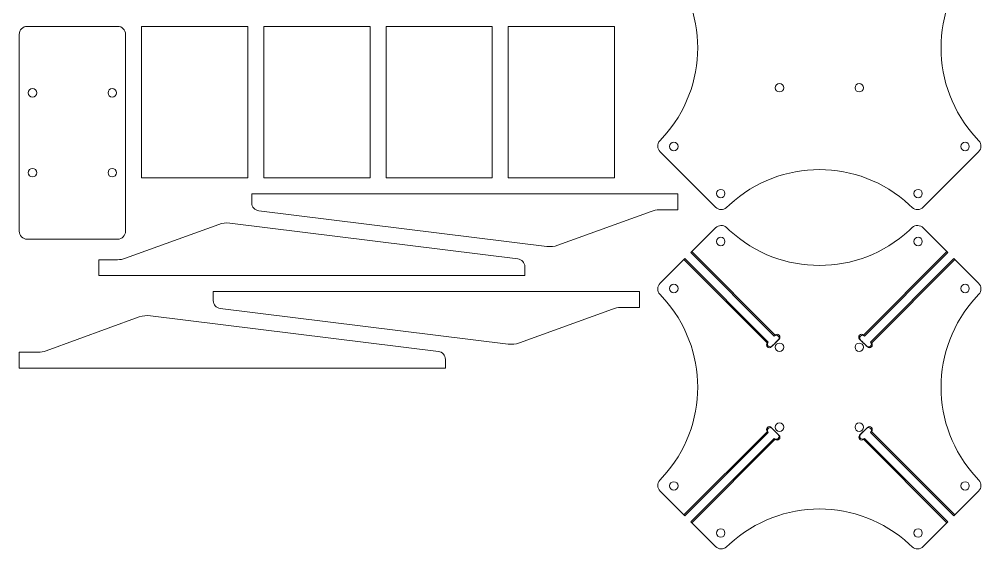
# Model space of a CAD drawing. Header units: millimetres. Extents: x -195 to 168, y -176 to 195.
# Drawn here: x -195 to 167.2, y -176.5 to 22.9 of the extents above; entities that cross this region are included whole.
import ezdxf

# ---------------------------------------------------------------- set-up
doc = ezdxf.new("R2010")
doc.units = ezdxf.units.MM
doc.header["$MEASUREMENT"] = 0
for name, color, linetype in [('3mm', 7, 'Continuous'), ('4mm', 7, 'Continuous'), ('inner', 7, 'Continuous'), ('outer', 7, 'Continuous')]:
    doc.layers.add(name, color=color, linetype=linetype)

msp = doc.modelspace()

# ---------------------------------------------------------------- linework, layer by layer
at = {"layer": '3mm', "color": 250, "lineweight": 9}
msp.add_open_spline([(165.9823, -76.3), (165.9823, -76.3), (156.6966, -67.0143), (156.6966, -67.0143), (156.6966, -67.0143), (156.6966, -67.0143), (125.3012, -98.4098), (125.3012, -98.4098), (125.3012, -98.4098), (125.3012, -98.4098), (125.311, -98.4196), (125.311, -98.4196), (125.311, -98.4196), (125.7211, -98.8296), (125.7211, -99.4945), (125.311, -99.9045), (125.311, -99.9045), (124.901, -100.3145), (124.2365, -100.3145), (123.8264, -99.9047), (123.8264, -99.9047), (123.8264, -99.9047), (123.8261, -99.9045), (123.8261, -99.9045), (123.8261, -99.9045), (123.8261, -99.9045), (123.8162, -99.8948), (123.8162, -99.8948), (123.8162, -99.8948), (123.0619, -99.1405), (122.3077, -98.3863), (121.5534, -97.632), (121.5534, -97.632), (121.5534, -97.632), (121.5529, -97.6315), (121.5529, -97.6315), (121.5529, -97.6315), (121.5529, -97.6315), (121.5435, -97.6218), (121.5435, -97.6218), (121.5435, -97.6218), (121.143, -97.2111), (121.1461, -96.5535), (121.5529, -96.1466), (121.5529, -96.1466), (121.963, -95.7365), (122.6278, -95.7365), (123.0379, -96.1466), (123.0379, -96.1466), (123.0379, -96.1466), (123.0384, -96.1471), (123.0384, -96.1471), (123.0384, -96.1471), (123.0384, -96.1471), (154.4339, -64.7516), (154.4339, -64.7516), (154.4339, -64.7516), (154.4339, -64.7516), (145.1482, -55.4659), (145.1482, -55.4659), (145.1482, -55.4659), (144.0118, -54.3294), (142.1825, -54.2903), (140.9984, -55.3771), (140.9984, -55.3771), (140.9984, -55.3771), (139.8769, -56.4064), (139.8769, -56.4064), (139.8769, -56.4064), (120.6943, -74.0122), (91.4411, -74.0122), (72.2585, -56.4062), (72.2585, -56.4062), (72.2585, -56.4062), (71.1371, -55.377), (71.1371, -55.377), (71.1371, -55.377), (69.953, -54.2902), (68.1238, -54.3294), (66.9874, -55.4659), (66.9874, -55.4659), (66.9874, -55.4659), (57.7017, -64.7516), (57.7017, -64.7516), (57.7017, -64.7516), (57.7017, -64.7516), (89.0977, -96.1475), (89.0977, -96.1475), (89.0977, -96.1475), (89.0977, -96.1475), (89.108, -96.1372), (89.108, -96.1372), (89.108, -96.1372), (89.518, -95.7271), (90.1829, -95.7271), (90.5929, -96.1372), (90.5929, -96.1372), (91.003, -96.5472), (91.003, -97.2121), (90.5929, -97.6221), (90.5929, -97.6221), (90.5929, -97.6221), (88.3199, -99.8953), (88.3199, -99.8953), (88.3199, -99.8953), (87.9099, -100.3052), (87.245, -100.3053), (86.835, -99.8953), (86.835, -99.8953), (86.4249, -99.4852), (86.4249, -98.8204), (86.835, -98.4103), (86.835, -98.4103), (86.835, -98.4103), (55.439, -67.0143), (55.439, -67.0143), (55.439, -67.0143), (55.439, -67.0143), (46.1533, -76.3), (46.1533, -76.3), (46.1533, -76.3), (45.0168, -77.4364), (44.9777, -79.2657), (46.0645, -80.4498), (46.0645, -80.4498), (46.0645, -80.4498), (47.0938, -81.5713), (47.0938, -81.5713), (47.0938, -81.5713), (64.6996, -100.7539), (64.6996, -130.0071), (47.0936, -149.1897), (47.0936, -149.1897), (47.0936, -149.1897), (46.0644, -150.3111), (46.0644, -150.3111), (46.0644, -150.3111), (44.9776, -151.4952), (45.0168, -153.3244), (46.1533, -154.4608), (46.1533, -154.4608), (46.1533, -154.4608), (55.439, -163.7465), (55.439, -163.7465), (55.439, -163.7465), (55.439, -163.7465), (86.8345, -132.351), (86.8345, -132.351), (86.8345, -132.351), (86.8345, -132.351), (86.834, -132.3505), (86.834, -132.3505), (86.834, -132.3505), (86.4239, -131.9404), (86.4239, -131.2756), (86.834, -130.8655), (86.834, -130.8655), (87.2409, -130.4587), (87.8985, -130.4556), (88.3092, -130.8561), (88.3092, -130.8561), (88.3092, -130.8561), (88.3189, -130.8655), (88.3189, -130.8655), (88.3189, -130.8655), (88.3189, -130.8655), (88.3194, -130.866), (88.3194, -130.866), (88.3194, -130.866), (88.3194, -130.866), (90.5921, -133.1385), (90.5921, -133.1385), (90.5921, -133.1385), (91.002, -133.5485), (91.0021, -134.2134), (90.5921, -134.6235), (90.5921, -134.6235), (90.182, -135.0335), (89.5172, -135.0335), (89.1071, -134.6235), (89.1071, -134.6235), (89.1071, -134.6235), (89.0973, -134.6136), (89.0973, -134.6136), (89.0973, -134.6136), (89.0973, -134.6136), (57.7017, -166.0092), (57.7017, -166.0092), (57.7017, -166.0092), (57.7017, -166.0092), (66.9874, -175.2949), (66.9874, -175.2949), (66.9874, -175.2949), (68.1238, -176.4314), (69.9531, -176.4705), (71.1372, -175.3837), (71.1372, -175.3837), (71.1372, -175.3837), (72.2587, -174.3544), (72.2587, -174.3544), (72.2587, -174.3544), (91.4413, -156.7486), (120.6945, -156.7486), (139.8771, -174.3546), (139.8771, -174.3546), (139.8771, -174.3546), (140.9985, -175.3838), (140.9985, -175.3838), (140.9985, -175.3838), (142.1826, -176.4706), (144.0118, -176.4314), (145.1482, -175.2949), (145.1482, -175.2949), (145.1482, -175.2949), (154.4339, -166.0092), (154.4339, -166.0092), (154.4339, -166.0092), (154.4339, -166.0092), (123.0374, -134.6128), (123.0374, -134.6128), (123.0374, -134.6128), (122.6275, -135.0228), (121.9626, -135.0228), (121.5525, -134.6128), (121.5525, -134.6128), (121.1425, -134.2027), (121.1425, -133.5379), (121.5525, -133.1279), (121.5525, -133.1279), (121.5525, -133.1279), (123.8255, -130.8547), (123.8255, -130.8547), (123.8255, -130.8547), (124.2356, -130.4447), (124.9004, -130.4447), (125.3104, -130.8547), (125.3104, -130.8547), (125.7205, -131.2648), (125.7205, -131.9296), (125.3104, -132.3396), (125.3104, -132.3396), (125.3104, -132.3396), (125.3001, -132.35), (125.3001, -132.35), (125.3001, -132.35), (125.3001, -132.35), (156.6966, -163.7465), (156.6966, -163.7465), (156.6966, -163.7465), (156.6966, -163.7465), (165.9823, -154.4608), (165.9823, -154.4608), (165.9823, -154.4608), (167.1188, -153.3244), (167.1579, -151.4951), (166.0711, -150.311), (166.0711, -150.311), (166.0711, -150.311), (165.0418, -149.1895), (165.0418, -149.1895), (165.0418, -149.1895), (147.436, -130.0069), (147.436, -100.7537), (165.042, -81.5711), (165.042, -81.5711), (165.042, -81.5711), (166.0712, -80.4497), (166.0712, -80.4497), (166.0712, -80.4497), (167.158, -79.2656), (167.1188, -77.4364), (165.9823, -76.3)], degree=3, knots=[0, 0, 0, 0, 0.01449275, 0.01449275, 0.01449275, 0.01449275, 0.02898551, 0.02898551, 0.02898551, 0.02898551, 0.04347826, 0.04347826, 0.04347826, 0.04347826, 0.05797101, 0.05797101, 0.05797101, 0.05797101, 0.07246377, 0.07246377, 0.07246377, 0.07246377, 0.08695652, 0.08695652, 0.08695652, 0.08695652, 0.10144928, 0.10144928, 0.10144928, 0.10144928, 0.11594203, 0.11594203, 0.11594203, 0.11594203, 0.13043478, 0.13043478, 0.13043478, 0.13043478, 0.14492754, 0.14492754, 0.14492754, 0.14492754, 0.15942029, 0.15942029, 0.15942029, 0.15942029, 0.17391304, 0.17391304, 0.17391304, 0.17391304, 0.1884058, 0.1884058, 0.1884058, 0.1884058, 0.20289855, 0.20289855, 0.20289855, 0.20289855, 0.2173913, 0.2173913, 0.2173913, 0.2173913, 0.23188406, 0.23188406, 0.23188406, 0.23188406, 0.24637681, 0.24637681, 0.24637681, 0.24637681, 0.26086957, 0.26086957, 0.26086957, 0.26086957, 0.27536232, 0.27536232, 0.27536232, 0.27536232, 0.28985507, 0.28985507, 0.28985507, 0.28985507, 0.30434783, 0.30434783, 0.30434783, 0.30434783, 0.31884058, 0.31884058, 0.31884058, 0.31884058, 0.33333333, 0.33333333, 0.33333333, 0.33333333, 0.34782609, 0.34782609, 0.34782609, 0.34782609, 0.36231884, 0.36231884, 0.36231884, 0.36231884, 0.37681159, 0.37681159, 0.37681159, 0.37681159, 0.39130435, 0.39130435, 0.39130435, 0.39130435, 0.4057971, 0.4057971, 0.4057971, 0.4057971, 0.42028986, 0.42028986, 0.42028986, 0.42028986, 0.43478261, 0.43478261, 0.43478261, 0.43478261, 0.44927536, 0.44927536, 0.44927536, 0.44927536, 0.46376812, 0.46376812, 0.46376812, 0.46376812, 0.47826087, 0.47826087, 0.47826087, 0.47826087, 0.49275362, 0.49275362, 0.49275362, 0.49275362, 0.50724638, 0.50724638, 0.50724638, 0.50724638, 0.52173913, 0.52173913, 0.52173913, 0.52173913, 0.53623188, 0.53623188, 0.53623188, 0.53623188, 0.55072464, 0.55072464, 0.55072464, 0.55072464, 0.56521739, 0.56521739, 0.56521739, 0.56521739, 0.57971014, 0.57971014, 0.57971014, 0.57971014, 0.5942029, 0.5942029, 0.5942029, 0.5942029, 0.60869565, 0.60869565, 0.60869565, 0.60869565, 0.62318841, 0.62318841, 0.62318841, 0.62318841, 0.63768116, 0.63768116, 0.63768116, 0.63768116, 0.65217391, 0.65217391, 0.65217391, 0.65217391, 0.66666667, 0.66666667, 0.66666667, 0.66666667, 0.68115942, 0.68115942, 0.68115942, 0.68115942, 0.69565217, 0.69565217, 0.69565217, 0.69565217, 0.71014493, 0.71014493, 0.71014493, 0.71014493, 0.72463768, 0.72463768, 0.72463768, 0.72463768, 0.73913043, 0.73913043, 0.73913043, 0.73913043, 0.75362319, 0.75362319, 0.75362319, 0.75362319, 0.76811594, 0.76811594, 0.76811594, 0.76811594, 0.7826087, 0.7826087, 0.7826087, 0.7826087, 0.79710145, 0.79710145, 0.79710145, 0.79710145, 0.8115942, 0.8115942, 0.8115942, 0.8115942, 0.82608696, 0.82608696, 0.82608696, 0.82608696, 0.84057971, 0.84057971, 0.84057971, 0.84057971, 0.85507246, 0.85507246, 0.85507246, 0.85507246, 0.86956522, 0.86956522, 0.86956522, 0.86956522, 0.88405797, 0.88405797, 0.88405797, 0.88405797, 0.89855072, 0.89855072, 0.89855072, 0.89855072, 0.91304348, 0.91304348, 0.91304348, 0.91304348, 0.92753623, 0.92753623, 0.92753623, 0.92753623, 0.94202899, 0.94202899, 0.94202899, 0.94202899, 0.95652174, 0.95652174, 0.95652174, 0.95652174, 0.97101449, 0.97101449, 0.97101449, 0.97101449, 1, 1, 1, 1], dxfattribs=at)
at = {"layer": '4mm', "color": 250, "lineweight": 9}
msp.add_open_spline([(165.9823, -76.3), (165.9823, -76.3), (157.0502, -67.3678), (157.0502, -67.3678), (157.0502, -67.3678), (157.0502, -67.3678), (125.6544, -98.7637), (125.6544, -98.7637), (125.6544, -98.7637), (126.0542, -99.1745), (126.0508, -99.8315), (125.6442, -100.2381), (125.6442, -100.2381), (125.2341, -100.6482), (124.5693, -100.6482), (124.1593, -100.2381), (124.1593, -100.2381), (124.1593, -100.2381), (124.153, -100.2317), (124.153, -100.2317), (124.153, -100.2317), (124.153, -100.2317), (121.1998, -97.2785), (121.1998, -97.2785), (121.1998, -97.2785), (121.1998, -97.2785), (121.1999, -97.2785), (121.1999, -97.2785), (121.1999, -97.2785), (121.1999, -97.2785), (121.1894, -97.2683), (121.1894, -97.2683), (121.1894, -97.2683), (120.7794, -96.8582), (120.7794, -96.1934), (121.1894, -95.7834), (121.1894, -95.7834), (121.5995, -95.3733), (122.2643, -95.3733), (122.6743, -95.7834), (122.6743, -95.7834), (122.6743, -95.7834), (122.6845, -95.7938), (122.6845, -95.7938), (122.6845, -95.7938), (122.6845, -95.7938), (122.6846, -95.7938), (122.6846, -95.7938), (122.6846, -95.7938), (122.6846, -95.7938), (154.0804, -64.398), (154.0804, -64.398), (154.0804, -64.398), (154.0804, -64.398), (145.1482, -55.4659), (145.1482, -55.4659), (145.1482, -55.4659), (144.0118, -54.3294), (142.1825, -54.2903), (140.9984, -55.3771), (140.9984, -55.3771), (140.9984, -55.3771), (139.8769, -56.4064), (139.8769, -56.4064), (139.8769, -56.4064), (120.6943, -74.0122), (91.4411, -74.0122), (72.2585, -56.4062), (72.2585, -56.4062), (72.2585, -56.4062), (71.1371, -55.377), (71.1371, -55.377), (71.1371, -55.377), (69.953, -54.2902), (68.1238, -54.3294), (66.9874, -55.4659), (66.9874, -55.4659), (66.9874, -55.4659), (58.0552, -64.398), (58.0552, -64.398), (58.0552, -64.398), (58.0552, -64.398), (89.4508, -95.7935), (89.4508, -95.7935), (89.4508, -95.7935), (89.8608, -95.3835), (90.5257, -95.3835), (90.9357, -95.7935), (90.9357, -95.7935), (91.3458, -96.2036), (91.3458, -96.8684), (90.9357, -97.2785), (90.9357, -97.2785), (89.9458, -98.2684), (88.9558, -99.2584), (87.9659, -100.2483), (87.9659, -100.2483), (87.5558, -100.6584), (86.891, -100.6584), (86.4809, -100.2483), (86.4809, -100.2483), (86.0709, -99.8383), (86.0709, -99.1734), (86.4809, -98.7634), (86.4809, -98.7634), (86.4809, -98.7634), (55.0854, -67.3678), (55.0854, -67.3678), (55.0854, -67.3678), (55.0854, -67.3678), (46.1533, -76.3), (46.1533, -76.3), (46.1533, -76.3), (45.0168, -77.4364), (44.9777, -79.2657), (46.0645, -80.4498), (46.0645, -80.4498), (46.0645, -80.4498), (47.0938, -81.5713), (47.0938, -81.5713), (47.0938, -81.5713), (64.6996, -100.7539), (64.6996, -130.0071), (47.0936, -149.1897), (47.0936, -149.1897), (47.0936, -149.1897), (46.0644, -150.3111), (46.0644, -150.3111), (46.0644, -150.3111), (44.9776, -151.4952), (45.0168, -153.3244), (46.1533, -154.4608), (46.1533, -154.4608), (46.1533, -154.4608), (55.0854, -163.393), (55.0854, -163.393), (55.0854, -163.393), (55.0854, -163.393), (86.4809, -131.9974), (86.4809, -131.9974), (86.4809, -131.9974), (86.0709, -131.5874), (86.0709, -130.9225), (86.4809, -130.5125), (86.4809, -130.5125), (86.891, -130.1024), (87.5558, -130.1024), (87.9659, -130.5125), (87.9659, -130.5125), (88.9558, -131.5024), (89.9458, -132.4924), (90.9357, -133.4823), (90.9357, -133.4823), (91.3458, -133.8924), (91.3458, -134.5572), (90.9357, -134.9673), (90.9357, -134.9673), (90.5257, -135.3773), (89.8608, -135.3773), (89.4508, -134.9673), (89.4508, -134.9673), (89.4508, -134.9673), (58.0552, -166.3628), (58.0552, -166.3628), (58.0552, -166.3628), (58.0552, -166.3628), (66.9874, -175.2949), (66.9874, -175.2949), (66.9874, -175.2949), (68.1238, -176.4314), (69.9531, -176.4705), (71.1372, -175.3837), (71.1372, -175.3837), (71.1372, -175.3837), (72.2587, -174.3544), (72.2587, -174.3544), (72.2587, -174.3544), (91.4413, -156.7486), (120.6945, -156.7486), (139.8771, -174.3546), (139.8771, -174.3546), (139.8771, -174.3546), (140.9985, -175.3838), (140.9985, -175.3838), (140.9985, -175.3838), (142.1826, -176.4706), (144.0118, -176.4314), (145.1482, -175.2949), (145.1482, -175.2949), (145.1482, -175.2949), (154.0804, -166.3628), (154.0804, -166.3628), (154.0804, -166.3628), (154.0804, -166.3628), (122.6837, -134.9662), (122.6837, -134.9662), (122.6837, -134.9662), (122.2731, -135.3699), (121.6132, -135.3678), (121.2053, -134.9599), (121.2053, -134.9599), (120.7952, -134.5499), (120.7952, -133.885), (121.2053, -133.475), (121.2053, -133.475), (121.2053, -133.475), (121.2157, -133.4648), (121.2157, -133.4648), (121.2157, -133.4648), (121.2157, -133.4648), (121.2157, -133.4647), (121.2157, -133.4647), (121.2157, -133.4647), (121.2157, -133.4647), (124.1688, -130.5116), (124.1688, -130.5116), (124.1688, -130.5116), (124.1688, -130.5116), (124.1751, -130.5051), (124.1751, -130.5051), (124.1751, -130.5051), (124.5852, -130.0951), (125.25, -130.0951), (125.66, -130.5051), (125.66, -130.5051), (126.0701, -130.9152), (126.0701, -131.58), (125.66, -131.9901), (125.66, -131.9901), (125.66, -131.9901), (125.6536, -131.9963), (125.6536, -131.9963), (125.6536, -131.9963), (125.6536, -131.9963), (157.0502, -163.393), (157.0502, -163.393), (157.0502, -163.393), (157.0502, -163.393), (165.9823, -154.4608), (165.9823, -154.4608), (165.9823, -154.4608), (167.1188, -153.3244), (167.1579, -151.4951), (166.0711, -150.311), (166.0711, -150.311), (166.0711, -150.311), (165.0418, -149.1895), (165.0418, -149.1895), (165.0418, -149.1895), (147.436, -130.0069), (147.436, -100.7537), (165.042, -81.5711), (165.042, -81.5711), (165.042, -81.5711), (166.0712, -80.4497), (166.0712, -80.4497), (166.0712, -80.4497), (167.158, -79.2656), (167.1188, -77.4364), (165.9823, -76.3)], degree=3, knots=[0, 0, 0, 0, 0.01515152, 0.01515152, 0.01515152, 0.01515152, 0.03030303, 0.03030303, 0.03030303, 0.03030303, 0.04545455, 0.04545455, 0.04545455, 0.04545455, 0.06060606, 0.06060606, 0.06060606, 0.06060606, 0.07575758, 0.07575758, 0.07575758, 0.07575758, 0.09090909, 0.09090909, 0.09090909, 0.09090909, 0.10606061, 0.10606061, 0.10606061, 0.10606061, 0.12121212, 0.12121212, 0.12121212, 0.12121212, 0.13636364, 0.13636364, 0.13636364, 0.13636364, 0.15151515, 0.15151515, 0.15151515, 0.15151515, 0.16666667, 0.16666667, 0.16666667, 0.16666667, 0.18181818, 0.18181818, 0.18181818, 0.18181818, 0.1969697, 0.1969697, 0.1969697, 0.1969697, 0.21212121, 0.21212121, 0.21212121, 0.21212121, 0.22727273, 0.22727273, 0.22727273, 0.22727273, 0.24242424, 0.24242424, 0.24242424, 0.24242424, 0.25757576, 0.25757576, 0.25757576, 0.25757576, 0.27272727, 0.27272727, 0.27272727, 0.27272727, 0.28787879, 0.28787879, 0.28787879, 0.28787879, 0.3030303, 0.3030303, 0.3030303, 0.3030303, 0.31818182, 0.31818182, 0.31818182, 0.31818182, 0.33333333, 0.33333333, 0.33333333, 0.33333333, 0.34848485, 0.34848485, 0.34848485, 0.34848485, 0.36363636, 0.36363636, 0.36363636, 0.36363636, 0.37878788, 0.37878788, 0.37878788, 0.37878788, 0.39393939, 0.39393939, 0.39393939, 0.39393939, 0.40909091, 0.40909091, 0.40909091, 0.40909091, 0.42424242, 0.42424242, 0.42424242, 0.42424242, 0.43939394, 0.43939394, 0.43939394, 0.43939394, 0.45454545, 0.45454545, 0.45454545, 0.45454545, 0.46969697, 0.46969697, 0.46969697, 0.46969697, 0.48484848, 0.48484848, 0.48484848, 0.48484848, 0.5, 0.5, 0.5, 0.5, 0.51515152, 0.51515152, 0.51515152, 0.51515152, 0.53030303, 0.53030303, 0.53030303, 0.53030303, 0.54545455, 0.54545455, 0.54545455, 0.54545455, 0.56060606, 0.56060606, 0.56060606, 0.56060606, 0.57575758, 0.57575758, 0.57575758, 0.57575758, 0.59090909, 0.59090909, 0.59090909, 0.59090909, 0.60606061, 0.60606061, 0.60606061, 0.60606061, 0.62121212, 0.62121212, 0.62121212, 0.62121212, 0.63636364, 0.63636364, 0.63636364, 0.63636364, 0.65151515, 0.65151515, 0.65151515, 0.65151515, 0.66666667, 0.66666667, 0.66666667, 0.66666667, 0.68181818, 0.68181818, 0.68181818, 0.68181818, 0.6969697, 0.6969697, 0.6969697, 0.6969697, 0.71212121, 0.71212121, 0.71212121, 0.71212121, 0.72727273, 0.72727273, 0.72727273, 0.72727273, 0.74242424, 0.74242424, 0.74242424, 0.74242424, 0.75757576, 0.75757576, 0.75757576, 0.75757576, 0.77272727, 0.77272727, 0.77272727, 0.77272727, 0.78787879, 0.78787879, 0.78787879, 0.78787879, 0.8030303, 0.8030303, 0.8030303, 0.8030303, 0.81818182, 0.81818182, 0.81818182, 0.81818182, 0.83333333, 0.83333333, 0.83333333, 0.83333333, 0.84848485, 0.84848485, 0.84848485, 0.84848485, 0.86363636, 0.86363636, 0.86363636, 0.86363636, 0.87878788, 0.87878788, 0.87878788, 0.87878788, 0.89393939, 0.89393939, 0.89393939, 0.89393939, 0.90909091, 0.90909091, 0.90909091, 0.90909091, 0.92424242, 0.92424242, 0.92424242, 0.92424242, 0.93939394, 0.93939394, 0.93939394, 0.93939394, 0.95454545, 0.95454545, 0.95454545, 0.95454545, 0.96969697, 0.96969697, 0.96969697, 0.96969697, 1, 1, 1, 1], dxfattribs=at)
at = {"layer": 'inner', "color": 250, "lineweight": 9}
for centre in [(-190, -4.7281), (-160, -4.7281), (-190, -34.7281), (-160, -34.7281)]:
    msp.add_ellipse(centre, major_axis=(0, 1.6), ratio=1, dxfattribs=at)
for points in [[(89.4678, -2.7934), (89.4678, -1.9098), (90.1841, -1.1934), (91.0678, -1.1934), (91.0678, -1.1934), (91.9514, -1.1934), (92.6678, -1.9098), (92.6678, -2.7934), (92.6678, -2.7934), (92.6678, -3.6771), (91.9514, -4.3934), (91.0678, -4.3934), (91.0678, -4.3934), (90.1841, -4.3934), (89.4678, -3.6771), (89.4678, -2.7934)], [(119.4678, -2.7934), (119.4678, -1.9098), (120.1841, -1.1934), (121.0678, -1.1934), (121.0678, -1.1934), (121.9514, -1.1934), (122.6678, -1.9098), (122.6678, -2.7934), (122.6678, -2.7934), (122.6678, -3.6771), (121.9514, -4.3934), (121.0678, -4.3934), (121.0678, -4.3934), (120.1841, -4.3934), (119.4678, -3.6771), (119.4678, -2.7934)], [(49.667, -24.9165), (49.667, -24.0329), (50.3833, -23.3165), (51.267, -23.3165), (51.267, -23.3165), (52.1507, -23.3165), (52.867, -24.0329), (52.867, -24.9165), (52.867, -24.9165), (52.867, -25.8002), (52.1507, -26.5165), (51.267, -26.5165), (51.267, -26.5165), (50.3833, -26.5165), (49.667, -25.8002), (49.667, -24.9165)], [(159.2685, -24.9165), (159.2685, -24.0329), (159.9849, -23.3165), (160.8685, -23.3165), (160.8685, -23.3165), (161.7522, -23.3165), (162.4685, -24.0329), (162.4685, -24.9165), (162.4685, -24.9165), (162.4685, -25.8002), (161.7522, -26.5165), (160.8685, -26.5165), (160.8685, -26.5165), (159.9849, -26.5165), (159.2685, -25.8002), (159.2685, -24.9165)], [(67.3447, -42.5942), (67.3447, -41.7105), (68.061, -40.9942), (68.9447, -40.9942), (68.9447, -40.9942), (69.8283, -40.9942), (70.5447, -41.7105), (70.5447, -42.5942), (70.5447, -42.5942), (70.5447, -43.4779), (69.8283, -44.1942), (68.9447, -44.1942), (68.9447, -44.1942), (68.061, -44.1942), (67.3447, -43.4779), (67.3447, -42.5942)], [(141.5909, -42.5942), (141.5909, -41.7105), (142.3072, -40.9942), (143.1909, -40.9942), (143.1909, -40.9942), (144.0745, -40.9942), (144.7909, -41.7105), (144.7909, -42.5942), (144.7909, -42.5942), (144.7909, -43.4779), (144.0745, -44.1942), (143.1909, -44.1942), (143.1909, -44.1942), (142.3072, -44.1942), (141.5909, -43.4779), (141.5909, -42.5942)], [(67.3447, -60.5796), (67.3447, -59.696), (68.061, -58.9796), (68.9447, -58.9796), (68.9447, -58.9796), (69.8283, -58.9796), (70.5447, -59.696), (70.5447, -60.5796), (70.5447, -60.5796), (70.5447, -61.4633), (69.8283, -62.1796), (68.9447, -62.1796), (68.9447, -62.1796), (68.061, -62.1796), (67.3447, -61.4633), (67.3447, -60.5796)], [(141.5909, -60.5796), (141.5909, -59.696), (142.3073, -58.9796), (143.1909, -58.9796), (143.1909, -58.9796), (144.0746, -58.9796), (144.7909, -59.696), (144.7909, -60.5796), (144.7909, -60.5796), (144.7909, -61.4633), (144.0746, -62.1796), (143.1909, -62.1796), (143.1909, -62.1796), (142.3073, -62.1796), (141.5909, -61.4633), (141.5909, -60.5796)], [(49.667, -78.2573), (49.667, -77.3736), (50.3834, -76.6573), (51.267, -76.6573), (51.267, -76.6573), (52.1507, -76.6573), (52.867, -77.3736), (52.867, -78.2573), (52.867, -78.2573), (52.867, -79.1409), (52.1507, -79.8573), (51.267, -79.8573), (51.267, -79.8573), (50.3834, -79.8573), (49.667, -79.1409), (49.667, -78.2573)], [(159.2686, -78.2573), (159.2686, -77.3736), (159.9849, -76.6573), (160.8686, -76.6573), (160.8686, -76.6573), (161.7522, -76.6573), (162.4686, -77.3736), (162.4686, -78.2573), (162.4686, -78.2573), (162.4686, -79.1409), (161.7522, -79.8573), (160.8686, -79.8573), (160.8686, -79.8573), (159.9849, -79.8573), (159.2686, -79.1409), (159.2686, -78.2573)], [(89.4678, -100.3804), (89.4678, -99.4967), (90.1841, -98.7804), (91.0678, -98.7804), (91.0678, -98.7804), (91.9515, -98.7804), (92.6678, -99.4967), (92.6678, -100.3804), (92.6678, -100.3804), (92.6678, -101.2641), (91.9515, -101.9804), (91.0678, -101.9804), (91.0678, -101.9804), (90.1841, -101.9804), (89.4678, -101.2641), (89.4678, -100.3804)], [(119.4678, -100.3804), (119.4678, -99.4967), (120.1841, -98.7804), (121.0678, -98.7804), (121.0678, -98.7804), (121.9515, -98.7804), (122.6678, -99.4967), (122.6678, -100.3804), (122.6678, -100.3804), (122.6678, -101.2641), (121.9515, -101.9804), (121.0678, -101.9804), (121.0678, -101.9804), (120.1841, -101.9804), (119.4678, -101.2641), (119.4678, -100.3804)], [(89.4678, -130.3804), (89.4678, -129.4967), (90.1841, -128.7804), (91.0678, -128.7804), (91.0678, -128.7804), (91.9515, -128.7804), (92.6678, -129.4967), (92.6678, -130.3804), (92.6678, -130.3804), (92.6678, -131.2641), (91.9515, -131.9804), (91.0678, -131.9804), (91.0678, -131.9804), (90.1841, -131.9804), (89.4678, -131.2641), (89.4678, -130.3804)], [(119.4678, -130.3804), (119.4678, -129.4967), (120.1841, -128.7804), (121.0678, -128.7804), (121.0678, -128.7804), (121.9515, -128.7804), (122.6678, -129.4967), (122.6678, -130.3804), (122.6678, -130.3804), (122.6678, -131.2641), (121.9515, -131.9804), (121.0678, -131.9804), (121.0678, -131.9804), (120.1841, -131.9804), (119.4678, -131.2641), (119.4678, -130.3804)], [(49.667, -152.5035), (49.667, -151.6199), (50.3834, -150.9035), (51.267, -150.9035), (51.267, -150.9035), (52.1507, -150.9035), (52.867, -151.6199), (52.867, -152.5035), (52.867, -152.5035), (52.867, -153.3872), (52.1507, -154.1035), (51.267, -154.1035), (51.267, -154.1035), (50.3834, -154.1035), (49.667, -153.3872), (49.667, -152.5035)], [(159.2686, -152.5035), (159.2686, -151.6199), (159.9849, -150.9035), (160.8686, -150.9035), (160.8686, -150.9035), (161.7522, -150.9035), (162.4686, -151.6199), (162.4686, -152.5035), (162.4686, -152.5035), (162.4686, -153.3872), (161.7522, -154.1035), (160.8686, -154.1035), (160.8686, -154.1035), (159.9849, -154.1035), (159.2686, -153.3872), (159.2686, -152.5035)], [(67.3447, -170.1812), (67.3447, -169.2975), (68.061, -168.5812), (68.9447, -168.5812), (68.9447, -168.5812), (69.8283, -168.5812), (70.5447, -169.2975), (70.5447, -170.1812), (70.5447, -170.1812), (70.5447, -171.0648), (69.8283, -171.7812), (68.9447, -171.7812), (68.9447, -171.7812), (68.061, -171.7812), (67.3447, -171.0648), (67.3447, -170.1812)], [(141.5909, -170.1812), (141.5909, -169.2975), (142.3073, -168.5812), (143.1909, -168.5812), (143.1909, -168.5812), (144.0746, -168.5812), (144.7909, -169.2975), (144.7909, -170.1812), (144.7909, -170.1812), (144.7909, -171.0648), (144.0746, -171.7812), (143.1909, -171.7812), (143.1909, -171.7812), (142.3073, -171.7812), (141.5909, -171.0648), (141.5909, -170.1812)]]:
    msp.add_open_spline(points, degree=3, knots=[0, 0, 0, 0, 0.2, 0.2, 0.2, 0.2, 0.4, 0.4, 0.4, 0.4, 0.6, 0.6, 0.6, 0.6, 1, 1, 1, 1], dxfattribs=at)
at = {"layer": 'outer', "color": 250, "lineweight": 9}
for points in [[(-149, -36.728), (-109, -36.728), (-109, 20.272), (-149, 20.272), (-149, -36.728)], [(-103, -36.728), (-63, -36.728), (-63, 20.272), (-103, 20.272), (-103, -36.728)], [(-57, -36.728), (-17, -36.728), (-17, 20.272), (-57, 20.272), (-57, -36.728)], [(-11, -36.728), (29, -36.728), (29, 20.272), (-11, 20.272), (-11, -36.728)]]:
    msp.add_lwpolyline(points, close=True, dxfattribs=at)
for points, knots in [([(165.9823, 51.287), (165.9823, 51.287), (145.1482, 72.1211), (145.1482, 72.1211), (145.1482, 72.1211), (144.0118, 73.2575), (142.1825, 73.2967), (140.9984, 72.2099), (140.9984, 72.2099), (140.9984, 72.2099), (139.8769, 71.1806), (139.8769, 71.1806), (139.8769, 71.1806), (120.6943, 53.5747), (91.4411, 53.5748), (72.2585, 71.1808), (72.2585, 71.1808), (72.2585, 71.1808), (71.1371, 72.21), (71.1371, 72.21), (71.1371, 72.21), (69.953, 73.2968), (68.1238, 73.2575), (66.9873, 72.1211), (66.9873, 72.1211), (66.9873, 72.1211), (46.1533, 51.287), (46.1533, 51.287), (46.1533, 51.287), (45.0168, 50.1506), (44.9776, 48.3213), (46.0645, 47.1372), (46.0645, 47.1372), (46.0645, 47.1372), (47.0937, 46.0157), (47.0937, 46.0157), (47.0937, 46.0157), (64.6996, 26.8331), (64.6995, -2.4201), (47.0936, -21.6027), (47.0936, -21.6027), (47.0936, -21.6027), (46.0644, -22.7241), (46.0644, -22.7241), (46.0644, -22.7241), (44.9776, -23.9082), (45.0168, -25.7374), (46.1533, -26.8739), (46.1533, -26.8739), (46.1533, -26.8739), (66.9873, -47.7079), (66.9873, -47.7079), (66.9873, -47.7079), (68.1238, -48.8444), (69.9531, -48.8836), (71.1372, -47.7967), (71.1372, -47.7967), (71.1372, -47.7967), (72.2587, -46.7675), (72.2587, -46.7675), (72.2587, -46.7675), (91.4413, -29.1616), (120.6945, -29.1617), (139.877, -46.7676), (139.877, -46.7676), (139.877, -46.7676), (140.9984, -47.7968), (140.9984, -47.7968), (140.9984, -47.7968), (142.1825, -48.8836), (144.0118, -48.8444), (145.1482, -47.7079), (145.1482, -47.7079), (145.1482, -47.7079), (165.9823, -26.8739), (165.9823, -26.8739), (165.9823, -26.8739), (167.1187, -25.7374), (167.1579, -23.9081), (166.0711, -22.724), (166.0711, -22.724), (166.0711, -22.724), (165.0418, -21.6025), (165.0418, -21.6025), (165.0418, -21.6025), (147.4359, -2.4199), (147.436, 26.8333), (165.042, 46.0158), (165.042, 46.0158), (165.042, 46.0158), (166.0712, 47.1372), (166.0712, 47.1372), (166.0712, 47.1372), (167.158, 48.3213), (167.1187, 50.1506), (165.9823, 51.287)], [0, 0, 0, 0, 0.04, 0.04, 0.04, 0.04, 0.08, 0.08, 0.08, 0.08, 0.12, 0.12, 0.12, 0.12, 0.16, 0.16, 0.16, 0.16, 0.2, 0.2, 0.2, 0.2, 0.24, 0.24, 0.24, 0.24, 0.28, 0.28, 0.28, 0.28, 0.32, 0.32, 0.32, 0.32, 0.36, 0.36, 0.36, 0.36, 0.4, 0.4, 0.4, 0.4, 0.44, 0.44, 0.44, 0.44, 0.48, 0.48, 0.48, 0.48, 0.52, 0.52, 0.52, 0.52, 0.56, 0.56, 0.56, 0.56, 0.6, 0.6, 0.6, 0.6, 0.64, 0.64, 0.64, 0.64, 0.68, 0.68, 0.68, 0.68, 0.72, 0.72, 0.72, 0.72, 0.76, 0.76, 0.76, 0.76, 0.8, 0.8, 0.8, 0.8, 0.84, 0.84, 0.84, 0.84, 0.88, 0.88, 0.88, 0.88, 0.92, 0.92, 0.92, 0.92, 1, 1, 1, 1]), ([(-192, 20.272), (-192, 20.272), (-158.0001, 20.272), (-158.0001, 20.272), (-158.0001, 20.272), (-156.3478, 20.272), (-155.0001, 18.9243), (-155.0001, 17.272), (-155.0001, 17.272), (-155.0001, 17.272), (-155.0001, -56.728), (-155.0001, -56.728), (-155.0001, -56.728), (-155.0001, -58.3803), (-156.3478, -59.728), (-158.0001, -59.728), (-158.0001, -59.728), (-158.0001, -59.728), (-192, -59.728), (-192, -59.728), (-192, -59.728), (-193.6523, -59.728), (-195, -58.3803), (-195, -56.728), (-195, -56.728), (-195, -56.728), (-195, 17.272), (-195, 17.272), (-195, 17.272), (-195, 18.9243), (-193.6523, 20.272), (-192, 20.272)], [0, 0, 0, 0, 0.11111111, 0.11111111, 0.11111111, 0.11111111, 0.22222222, 0.22222222, 0.22222222, 0.22222222, 0.33333333, 0.33333333, 0.33333333, 0.33333333, 0.44444444, 0.44444444, 0.44444444, 0.44444444, 0.55555556, 0.55555556, 0.55555556, 0.55555556, 0.66666667, 0.66666667, 0.66666667, 0.66666667, 0.77777778, 0.77777778, 0.77777778, 0.77777778, 1, 1, 1, 1]), ([(-107.4989, -42.728), (-107.4989, -42.728), (52.8309, -42.728), (52.8309, -42.728), (52.8309, -42.728), (52.8309, -42.728), (52.8309, -48.728), (52.8309, -48.728), (52.8309, -48.728), (52.8309, -48.728), (45.7997, -48.728), (45.7997, -48.728), (45.7997, -48.728), (44.701, -48.728), (43.7619, -48.8931), (42.7291, -49.268), (42.7291, -49.268), (42.7291, -49.268), (7.6753, -61.9908), (7.6753, -61.9908), (7.6753, -61.9908), (6.2773, -62.4982), (4.9755, -62.6452), (3.4996, -62.4626), (3.4996, -62.4626), (3.4996, -62.4626), (-104.8673, -49.0536), (-104.8673, -49.0536), (-104.8673, -49.0536), (-106.3786, -48.8666), (-107.4989, -47.5991), (-107.4989, -46.0763), (-107.4989, -46.0763), (-107.4989, -46.0763), (-107.4989, -42.728), (-107.4989, -42.728)], [0, 0, 0, 0, 0.1, 0.1, 0.1, 0.1, 0.2, 0.2, 0.2, 0.2, 0.3, 0.3, 0.3, 0.3, 0.4, 0.4, 0.4, 0.4, 0.5, 0.5, 0.5, 0.5, 0.6, 0.6, 0.6, 0.6, 0.7, 0.7, 0.7, 0.7, 0.8, 0.8, 0.8, 0.8, 1, 1, 1, 1]), ([(-4.7721, -73.439), (-4.7721, -73.439), (-165.1019, -73.439), (-165.1019, -73.439), (-165.1019, -73.439), (-165.1019, -73.439), (-165.1019, -67.439), (-165.1019, -67.439), (-165.1019, -67.439), (-165.1019, -67.439), (-158.0707, -67.439), (-158.0707, -67.439), (-158.0707, -67.439), (-156.972, -67.439), (-156.0329, -67.2739), (-155.0001, -66.899), (-155.0001, -66.899), (-155.0001, -66.899), (-119.9463, -54.1762), (-119.9463, -54.1762), (-119.9463, -54.1762), (-118.5483, -53.6688), (-117.2465, -53.5218), (-115.7706, -53.7044), (-115.7706, -53.7044), (-115.7706, -53.7044), (-7.4037, -67.1134), (-7.4037, -67.1134), (-7.4037, -67.1134), (-5.8924, -67.3004), (-4.7721, -68.5679), (-4.7721, -70.0907), (-4.7721, -70.0907), (-4.7721, -70.0907), (-4.7721, -73.439), (-4.7721, -73.439)], [0, 0, 0, 0, 0.1, 0.1, 0.1, 0.1, 0.2, 0.2, 0.2, 0.2, 0.3, 0.3, 0.3, 0.3, 0.4, 0.4, 0.4, 0.4, 0.5, 0.5, 0.5, 0.5, 0.6, 0.6, 0.6, 0.6, 0.7, 0.7, 0.7, 0.7, 0.8, 0.8, 0.8, 0.8, 1, 1, 1, 1]), ([(-122.0047, -79.439), (-122.0047, -79.439), (38.3251, -79.439), (38.3251, -79.439), (38.3251, -79.439), (38.3251, -79.439), (38.3251, -85.439), (38.3251, -85.439), (38.3251, -85.439), (38.3251, -85.439), (31.2939, -85.439), (31.2939, -85.439), (31.2939, -85.439), (30.1952, -85.439), (29.2561, -85.6041), (28.2233, -85.979), (28.2233, -85.979), (28.2233, -85.979), (-6.8305, -98.7018), (-6.8305, -98.7018), (-6.8305, -98.7018), (-8.2285, -99.2092), (-9.5303, -99.3562), (-11.0062, -99.1736), (-11.0062, -99.1736), (-11.0062, -99.1736), (-119.3731, -85.7646), (-119.3731, -85.7646), (-119.3731, -85.7646), (-120.8844, -85.5776), (-122.0047, -84.3101), (-122.0047, -82.7873), (-122.0047, -82.7873), (-122.0047, -82.7873), (-122.0047, -79.439), (-122.0047, -79.439)], [0, 0, 0, 0, 0.1, 0.1, 0.1, 0.1, 0.2, 0.2, 0.2, 0.2, 0.3, 0.3, 0.3, 0.3, 0.4, 0.4, 0.4, 0.4, 0.5, 0.5, 0.5, 0.5, 0.6, 0.6, 0.6, 0.6, 0.7, 0.7, 0.7, 0.7, 0.8, 0.8, 0.8, 0.8, 1, 1, 1, 1]), ([(-34.6702, -108.245), (-34.6702, -108.245), (-195, -108.245), (-195, -108.245), (-195, -108.245), (-195, -108.245), (-195, -102.245), (-195, -102.245), (-195, -102.245), (-195, -102.245), (-187.9688, -102.245), (-187.9688, -102.245), (-187.9688, -102.245), (-186.8701, -102.245), (-185.931, -102.0799), (-184.8982, -101.705), (-184.8982, -101.705), (-184.8982, -101.705), (-149.8444, -88.9822), (-149.8444, -88.9822), (-149.8444, -88.9822), (-148.4464, -88.4748), (-147.1446, -88.3278), (-145.6687, -88.5104), (-145.6687, -88.5104), (-145.6687, -88.5104), (-37.3018, -101.9194), (-37.3018, -101.9194), (-37.3018, -101.9194), (-35.7905, -102.1064), (-34.6702, -103.3739), (-34.6702, -104.8967), (-34.6702, -104.8967), (-34.6702, -104.8967), (-34.6702, -108.245), (-34.6702, -108.245)], [0, 0, 0, 0, 0.1, 0.1, 0.1, 0.1, 0.2, 0.2, 0.2, 0.2, 0.3, 0.3, 0.3, 0.3, 0.4, 0.4, 0.4, 0.4, 0.5, 0.5, 0.5, 0.5, 0.6, 0.6, 0.6, 0.6, 0.7, 0.7, 0.7, 0.7, 0.8, 0.8, 0.8, 0.8, 1, 1, 1, 1])]:
    msp.add_open_spline(points, degree=3, knots=knots, dxfattribs=at)

doc.saveas('drawing.dxf')
